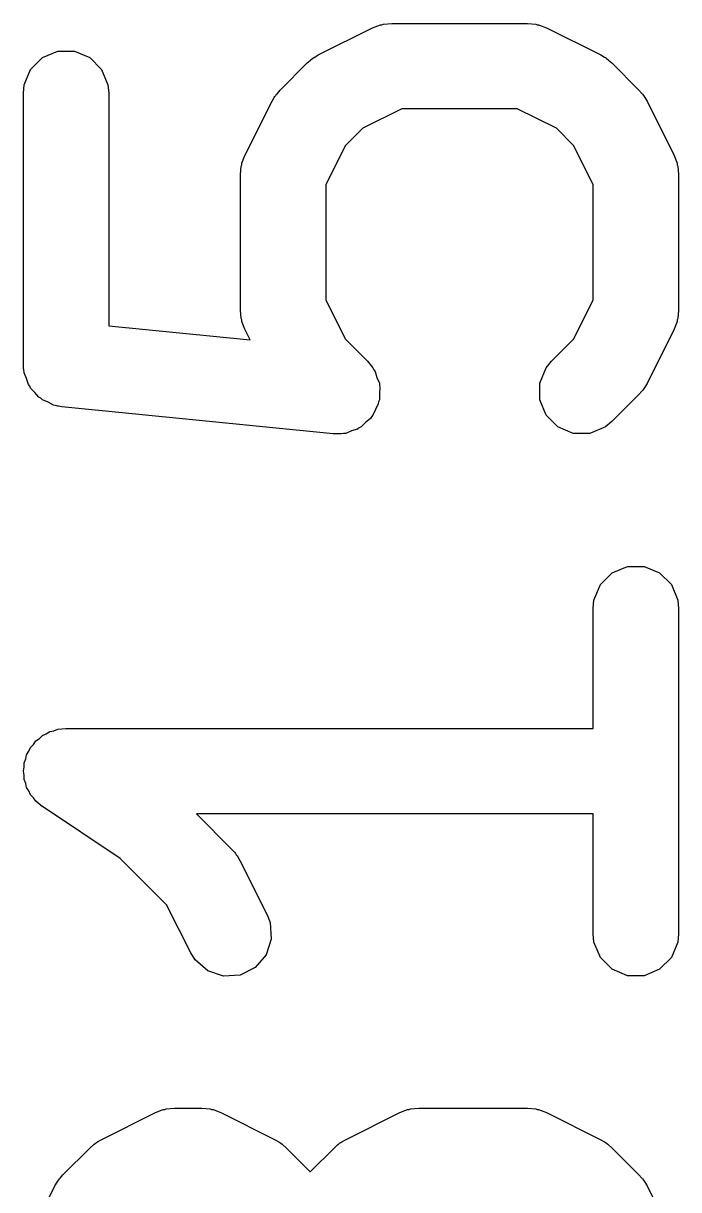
# Model space of a CAD drawing. Extents: x 4.17 to 6.89, y -6.18 to -1.34.
# Drawn here: x 5.5346 to 5.5799, y -5.8154 to -5.7348 of the extents above; entities that cross this region are included whole.
import ezdxf

# ---------------------------------------------------------------- set-up
doc = ezdxf.new("R2010")
doc.units = 0
doc.header["$MEASUREMENT"] = 0
doc.layers.add('BLACK', color=7, linetype='CONTINUOUS')

msp = doc.modelspace()

# ---------------------------------------------------------------- linework, layer by layer
at = {"layer": 'BLACK', "linetype": 'CONTINUOUS'}
for p, q in [((5.555018, -5.736954), (5.558768, -5.735079)), ((5.558768, -5.735079), (5.559309, -5.734872)), ((5.559309, -5.734872), (5.559414, -5.734865)), ((5.559414, -5.734865), (5.559512, -5.734824)), ((5.559512, -5.734824), (5.560088, -5.734768)), ((5.560088, -5.734768), (5.569462, -5.734768)), ((5.569462, -5.734768), (5.570038, -5.734824)), ((5.570038, -5.734824), (5.570136, -5.734865)), ((5.570136, -5.734865), (5.570242, -5.734872)), ((5.570242, -5.734872), (5.570783, -5.735079)), ((5.570783, -5.735079), (5.574532, -5.736954)), ((5.535951, -5.73714), (5.537015, -5.736699)), ((5.537015, -5.736699), (5.538167, -5.736699)), ((5.538167, -5.736699), (5.539232, -5.73714)), ((5.554698, -5.73714), (5.55477, -5.73711)), ((5.55477, -5.73711), (5.555018, -5.736954)), ((5.574532, -5.736954), (5.57478, -5.73711)), ((5.57478, -5.73711), (5.574852, -5.73714)), ((5.535136, -5.737955), (5.535951, -5.73714)), ((5.539232, -5.73714), (5.540046, -5.737955)), ((5.552376, -5.739382), (5.554251, -5.737507)), ((5.554251, -5.737507), (5.554477, -5.737321)), ((5.554477, -5.737321), (5.554529, -5.737262)), ((5.554529, -5.737262), (5.554617, -5.737206)), ((5.554617, -5.737206), (5.554698, -5.73714)), ((5.574852, -5.73714), (5.574933, -5.737206)), ((5.574933, -5.737206), (5.575022, -5.737262)), ((5.575022, -5.737262), (5.575073, -5.737321)), ((5.575073, -5.737321), (5.5753, -5.737507)), ((5.5753, -5.737507), (5.577174, -5.739382)), ((5.534695, -5.739019), (5.535136, -5.737955)), ((5.540046, -5.737955), (5.540487, -5.739019)), ((5.534639, -5.739595), (5.534695, -5.739019)), ((5.540487, -5.739019), (5.540544, -5.739595)), ((5.55219, -5.739608), (5.552376, -5.739382)), ((5.577174, -5.739382), (5.57736, -5.739608)), ((5.534639, -5.758343), (5.534639, -5.739595)), ((5.540544, -5.739595), (5.540544, -5.75567)), ((5.549948, -5.743899), (5.551823, -5.740149)), ((5.551823, -5.740149), (5.551979, -5.739901)), ((5.551979, -5.739901), (5.552009, -5.739829)), ((5.552009, -5.739829), (5.552076, -5.739748)), ((5.552076, -5.739748), (5.552131, -5.739659)), ((5.552131, -5.739659), (5.55219, -5.739608)), ((5.57736, -5.739608), (5.577419, -5.739659)), ((5.577419, -5.739659), (5.577475, -5.739748)), ((5.577475, -5.739748), (5.577542, -5.739829)), ((5.577542, -5.739829), (5.577572, -5.739901)), ((5.577572, -5.739901), (5.577728, -5.740149)), ((5.577728, -5.740149), (5.579602, -5.743899)), ((5.560786, -5.740673), (5.558088, -5.742022)), ((5.568765, -5.740673), (5.560786, -5.740673)), ((5.571463, -5.742022), (5.568765, -5.740673)), ((5.558088, -5.742022), (5.556891, -5.743219)), ((5.57266, -5.743219), (5.571463, -5.742022)), ((5.556891, -5.743219), (5.555542, -5.745916)), ((5.574009, -5.745916), (5.57266, -5.743219)), ((5.549741, -5.744439), (5.549948, -5.743899)), ((5.579602, -5.743899), (5.579809, -5.744439)), ((5.549637, -5.745219), (5.549693, -5.744643)), ((5.549693, -5.744643), (5.549734, -5.744545)), ((5.549734, -5.744545), (5.549741, -5.744439)), ((5.579809, -5.744439), (5.579817, -5.744545)), ((5.579817, -5.744545), (5.579857, -5.744643)), ((5.579857, -5.744643), (5.579914, -5.745219)), ((5.549637, -5.754593), (5.549637, -5.745219)), ((5.555542, -5.745916), (5.555542, -5.753896)), ((5.574009, -5.753896), (5.574009, -5.745916)), ((5.579914, -5.745219), (5.579914, -5.754593)), ((5.555542, -5.753896), (5.556891, -5.756594)), ((5.57266, -5.756594), (5.574009, -5.753896)), ((5.549693, -5.755169), (5.549637, -5.754593)), ((5.579914, -5.754593), (5.579857, -5.755169)), ((5.540544, -5.75567), (5.550315, -5.756648)), ((5.549734, -5.755267), (5.549693, -5.755169)), ((5.549741, -5.755373), (5.549734, -5.755267)), ((5.549948, -5.755914), (5.549741, -5.755373)), ((5.579809, -5.755373), (5.579602, -5.755914)), ((5.579817, -5.755267), (5.579809, -5.755373)), ((5.579857, -5.755169), (5.579817, -5.755267)), ((5.550315, -5.756648), (5.549948, -5.755914)), ((5.579602, -5.755914), (5.577728, -5.759663)), ((5.556891, -5.756594), (5.558427, -5.75813)), ((5.571124, -5.758129), (5.57266, -5.756594)), ((5.534659, -5.758556), (5.534639, -5.758343)), ((5.534652, -5.758628), (5.534659, -5.758556)), ((5.534674, -5.758698), (5.534652, -5.758628)), ((5.534695, -5.758919), (5.534674, -5.758698)), ((5.558427, -5.75813), (5.558794, -5.758577)), ((5.558794, -5.758577), (5.558851, -5.758714)), ((5.558851, -5.758714), (5.558945, -5.758829)), ((5.558945, -5.758829), (5.55907, -5.759243)), ((5.570316, -5.759641), (5.570757, -5.758577)), ((5.570757, -5.758577), (5.571124, -5.758129)), ((5.53486, -5.759317), (5.534695, -5.758919)), ((5.534985, -5.759731), (5.53486, -5.759317)), ((5.55907, -5.759243), (5.559235, -5.759641)), ((5.559235, -5.759641), (5.559235, -5.75979)), ((5.570316, -5.760793), (5.570316, -5.759641)), ((5.577728, -5.759663), (5.577572, -5.759911)), ((5.535079, -5.759846), (5.534985, -5.759731)), ((5.535136, -5.759983), (5.535079, -5.759846)), ((5.535441, -5.760288), (5.535136, -5.759983)), ((5.535715, -5.760622), (5.535441, -5.760288)), ((5.559235, -5.75979), (5.559278, -5.759932)), ((5.559278, -5.759932), (5.559235, -5.760362)), ((5.559235, -5.760362), (5.559235, -5.760793)), ((5.577174, -5.760431), (5.5753, -5.762305)), ((5.57736, -5.760204), (5.577174, -5.760431)), ((5.577419, -5.760153), (5.57736, -5.760204)), ((5.577475, -5.760064), (5.577419, -5.760153)), ((5.577542, -5.759983), (5.577475, -5.760064)), ((5.577572, -5.759911), (5.577542, -5.759983)), ((5.535846, -5.760693), (5.535715, -5.760622)), ((5.535951, -5.760798), (5.535846, -5.760693)), ((5.53635, -5.760963), (5.535951, -5.760798)), ((5.53673, -5.761167), (5.53635, -5.760963)), ((5.536947, -5.761211), (5.53673, -5.761167)), ((5.537015, -5.761239), (5.536947, -5.761211)), ((5.537088, -5.761239), (5.537015, -5.761239)), ((5.537297, -5.761281), (5.537088, -5.761239)), ((5.556045, -5.763156), (5.537297, -5.761281)), ((5.559163, -5.761079), (5.558959, -5.761459)), ((5.559178, -5.760931), (5.559163, -5.761079)), ((5.559235, -5.760793), (5.559178, -5.760931)), ((5.570757, -5.761858), (5.570316, -5.760793)), ((5.558619, -5.762094), (5.558284, -5.762367)), ((5.558689, -5.761963), (5.558619, -5.762094)), ((5.558794, -5.761858), (5.558689, -5.761963)), ((5.558959, -5.761459), (5.558794, -5.761858)), ((5.571571, -5.762673), (5.570757, -5.761858)), ((5.557727, -5.762824), (5.557314, -5.762948)), ((5.557842, -5.762729), (5.557727, -5.762824)), ((5.557979, -5.762673), (5.557842, -5.762729)), ((5.558284, -5.762367), (5.557979, -5.762673)), ((5.572636, -5.763113), (5.571571, -5.762673)), ((5.574852, -5.762673), (5.573788, -5.763113)), ((5.5753, -5.762305), (5.574852, -5.762673)), ((5.556624, -5.763156), (5.556045, -5.763156)), ((5.556766, -5.763113), (5.556624, -5.763156)), ((5.556915, -5.763113), (5.556766, -5.763113)), ((5.557314, -5.762948), (5.556915, -5.763113)), ((5.573788, -5.763113), (5.572636, -5.763113)), ((5.575321, -5.77276), (5.576385, -5.77232)), ((5.576385, -5.77232), (5.577537, -5.77232)), ((5.577537, -5.77232), (5.578602, -5.77276)), ((5.574506, -5.773575), (5.575321, -5.77276)), ((5.578602, -5.77276), (5.579416, -5.773575)), ((5.574065, -5.77464), (5.574506, -5.773575)), ((5.579416, -5.773575), (5.579857, -5.77464)), ((5.574009, -5.775216), (5.574065, -5.77464)), ((5.579857, -5.77464), (5.579914, -5.775216)), ((5.574009, -5.783511), (5.574009, -5.775216)), ((5.579914, -5.775216), (5.579914, -5.797713)), ((5.536218, -5.783898), (5.536459, -5.783737)), ((5.536459, -5.783737), (5.536745, -5.78368)), ((5.536745, -5.78368), (5.537015, -5.783568)), ((5.537015, -5.783568), (5.537585, -5.783512)), ((5.537585, -5.783512), (5.537588, -5.783511)), ((5.537588, -5.783511), (5.537589, -5.783512)), ((5.537589, -5.783512), (5.537591, -5.783511)), ((5.537591, -5.783511), (5.574009, -5.783511)), ((5.535136, -5.784824), (5.535341, -5.784619)), ((5.535341, -5.784619), (5.535501, -5.784378)), ((5.535501, -5.784378), (5.535744, -5.784216)), ((5.535744, -5.784216), (5.535951, -5.784009)), ((5.535951, -5.784009), (5.536218, -5.783898)), ((5.534806, -5.785621), (5.534862, -5.785337)), ((5.534862, -5.785337), (5.535024, -5.785094)), ((5.535024, -5.785094), (5.535136, -5.784824)), ((5.534639, -5.786467), (5.534695, -5.78618)), ((5.534695, -5.785888), (5.534806, -5.785621)), ((5.534695, -5.78618), (5.534695, -5.785888)), ((5.534695, -5.786751), (5.534639, -5.786467)), ((5.534695, -5.78704), (5.534695, -5.786751)), ((5.534807, -5.78731), (5.534695, -5.78704)), ((5.534864, -5.787597), (5.534807, -5.78731)), ((5.535025, -5.787837), (5.534864, -5.787597)), ((5.535136, -5.788105), (5.535025, -5.787837)), ((5.535343, -5.788311), (5.535136, -5.788105)), ((5.535506, -5.788554), (5.535343, -5.788311)), ((5.535949, -5.788917), (5.535506, -5.788554)), ((5.535951, -5.788919), (5.535949, -5.788917)), ((5.535952, -5.78892), (5.535951, -5.788919)), ((5.535953, -5.788921), (5.535952, -5.78892)), ((5.541334, -5.792508), (5.535953, -5.788921)), ((5.574009, -5.789417), (5.546595, -5.789417)), ((5.546595, -5.789417), (5.549053, -5.791875)), ((5.574009, -5.797713), (5.574009, -5.789417)), ((5.549053, -5.791875), (5.549239, -5.792102)), ((5.544538, -5.795712), (5.541334, -5.792508)), ((5.549239, -5.792102), (5.549298, -5.792153)), ((5.549298, -5.792153), (5.549354, -5.792242)), ((5.549354, -5.792242), (5.54942, -5.792323)), ((5.54942, -5.792323), (5.54945, -5.792395)), ((5.54945, -5.792395), (5.549606, -5.792643)), ((5.549606, -5.792643), (5.551481, -5.796392)), ((5.546199, -5.799033), (5.544538, -5.795712)), ((5.551481, -5.796392), (5.551688, -5.796933)), ((5.551688, -5.796933), (5.551769, -5.798082)), ((5.551769, -5.798082), (5.551405, -5.799175)), ((5.574065, -5.798289), (5.574009, -5.797713)), ((5.574506, -5.799353), (5.574065, -5.798289)), ((5.579857, -5.798289), (5.579416, -5.799353)), ((5.579914, -5.797713), (5.579857, -5.798289)), ((5.546507, -5.799523), (5.546199, -5.799033)), ((5.551405, -5.799175), (5.55065, -5.800045)), ((5.547378, -5.800278), (5.546507, -5.799523)), ((5.575321, -5.800168), (5.574506, -5.799353)), ((5.579416, -5.799353), (5.578602, -5.800168)), ((5.548471, -5.800642), (5.547378, -5.800278)), ((5.54962, -5.800561), (5.548471, -5.800642)), ((5.55065, -5.800045), (5.54962, -5.800561)), ((5.576385, -5.800609), (5.575321, -5.800168)), ((5.577537, -5.800609), (5.576385, -5.800609)), ((5.578602, -5.800168), (5.577537, -5.800609)), ((5.54002, -5.811945), (5.54377, -5.81007)), ((5.54377, -5.81007), (5.54431, -5.809863)), ((5.54431, -5.809863), (5.544416, -5.809855)), ((5.544416, -5.809855), (5.544514, -5.809815)), ((5.544514, -5.809815), (5.54509, -5.809758)), ((5.54509, -5.809758), (5.546965, -5.809758)), ((5.546965, -5.809758), (5.547541, -5.809815)), ((5.547541, -5.809815), (5.547639, -5.809855)), ((5.547639, -5.809855), (5.547745, -5.809863)), ((5.547745, -5.809863), (5.548286, -5.81007)), ((5.548286, -5.81007), (5.552035, -5.811945)), ((5.556893, -5.811945), (5.560643, -5.81007)), ((5.560643, -5.81007), (5.561183, -5.809863)), ((5.561183, -5.809863), (5.561289, -5.809855)), ((5.561289, -5.809855), (5.561387, -5.809815)), ((5.561387, -5.809815), (5.561963, -5.809758)), ((5.561963, -5.809758), (5.569462, -5.809758)), ((5.569462, -5.809758), (5.570038, -5.809815)), ((5.570038, -5.809815), (5.570136, -5.809855)), ((5.570136, -5.809855), (5.570242, -5.809863)), ((5.570242, -5.809863), (5.570783, -5.81007)), ((5.570783, -5.81007), (5.574532, -5.811945)), ((5.5397, -5.812131), (5.539772, -5.812101)), ((5.539772, -5.812101), (5.54002, -5.811945)), ((5.552035, -5.811945), (5.552283, -5.812101)), ((5.552283, -5.812101), (5.552355, -5.812131)), ((5.556573, -5.812131), (5.556645, -5.812101)), ((5.556645, -5.812101), (5.556893, -5.811945)), ((5.574532, -5.811945), (5.57478, -5.812101)), ((5.57478, -5.812101), (5.574852, -5.812131)), ((5.537378, -5.814373), (5.539253, -5.812498)), ((5.539253, -5.812498), (5.539479, -5.812312)), ((5.539479, -5.812312), (5.53953, -5.812253)), ((5.53953, -5.812253), (5.539619, -5.812197)), ((5.539619, -5.812197), (5.5397, -5.812131)), ((5.552355, -5.812131), (5.552436, -5.812197)), ((5.552436, -5.812197), (5.552525, -5.812253)), ((5.552525, -5.812253), (5.552576, -5.812312)), ((5.552576, -5.812312), (5.552803, -5.812498)), ((5.552803, -5.812498), (5.554464, -5.814159)), ((5.554464, -5.814159), (5.556126, -5.812498)), ((5.556126, -5.812498), (5.556352, -5.812312)), ((5.556352, -5.812312), (5.556403, -5.812253)), ((5.556403, -5.812253), (5.556492, -5.812197)), ((5.556492, -5.812197), (5.556573, -5.812131)), ((5.574852, -5.812131), (5.574933, -5.812197)), ((5.574933, -5.812197), (5.575022, -5.812253)), ((5.575022, -5.812253), (5.575073, -5.812312)), ((5.575073, -5.812312), (5.5753, -5.812498)), ((5.5753, -5.812498), (5.577174, -5.814372)), ((5.537192, -5.814599), (5.537378, -5.814373)), ((5.577174, -5.814372), (5.57736, -5.814599)), ((5.53495, -5.818889), (5.536825, -5.81514)), ((5.536825, -5.81514), (5.536981, -5.814892)), ((5.536981, -5.814892), (5.537011, -5.81482)), ((5.537011, -5.81482), (5.537077, -5.814739)), ((5.537077, -5.814739), (5.537133, -5.81465)), ((5.537133, -5.81465), (5.537192, -5.814599)), ((5.57736, -5.814599), (5.577419, -5.81465)), ((5.577419, -5.81465), (5.577475, -5.814739)), ((5.577475, -5.814739), (5.577542, -5.81482)), ((5.577542, -5.81482), (5.577572, -5.814892)), ((5.577572, -5.814892), (5.577728, -5.81514)), ((5.577728, -5.81514), (5.579602, -5.818889))]:
    msp.add_line(p, q, dxfattribs=at)

doc.saveas('drawing.dxf')
